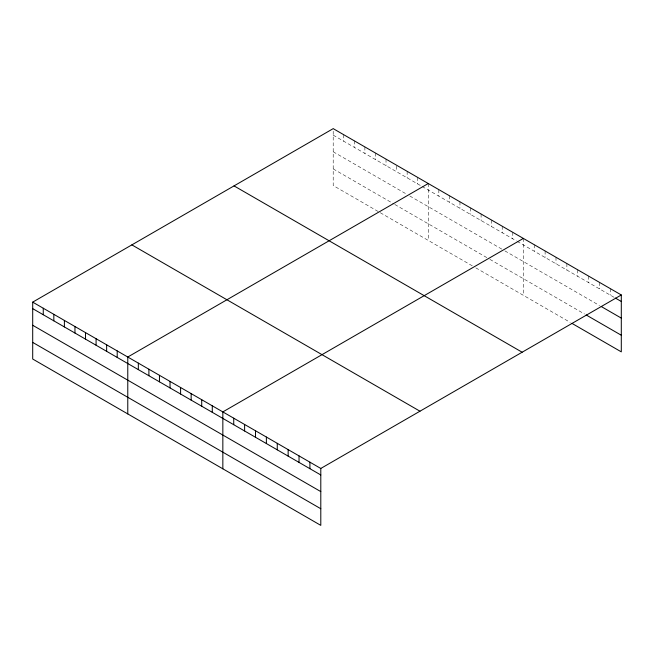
<?xml version="1.0" encoding="UTF-8"?>
<svg xmlns="http://www.w3.org/2000/svg" width="654" height="654" viewBox="0 0 654 654"><rect width="100%" height="100%" fill="white"/><g stroke="black" fill="none" stroke-linecap="round" stroke-linejoin="round"><path stroke-width="0.49" stroke-dasharray="3.27 2.45" d="M333.205 135.149L421.233 185.973M422.116 186.48L516.3 240.86M517.183 241.367L614.605 297.611M333.205 151.777L407.148 194.467M409.788 195.996L502.223 249.354M504.863 250.883L599.53 305.541M333.205 168.912L393.945 203.974M394.82 204.489L489.012 258.87M489.895 259.376L584.463 313.977M472.286 265.843L333.205 185.54L333.205 128.634M475.81 267.87L570.231 322.389M610.419 288.684L610.419 295.191M599.53 282.397L599.53 288.913M588.649 276.119L588.649 282.626M577.768 269.832L577.768 276.34M566.879 263.546L566.879 270.061M555.998 257.267L555.998 263.775M545.117 250.981L545.117 257.488M534.228 244.694L534.228 251.21M523.347 238.416L523.347 295.322M512.785 232.317L512.785 238.824M502.223 226.219L502.223 232.726M491.653 220.12L491.653 226.627M481.091 214.022L481.091 220.529M470.528 207.923L470.528 214.43M459.966 201.824L459.966 208.332M449.404 195.726L449.404 202.233M438.834 189.627L438.834 196.135M428.272 183.521L428.272 240.427M417.71 177.422L417.71 183.938M407.148 171.323L407.148 177.839M396.586 166.157L396.586 171.74M386.024 159.126L386.024 165.642M375.453 153.028L375.453 159.543M364.891 146.929L364.891 153.445M354.329 140.831L354.329 147.346M343.767 134.732L343.767 141.248"/><path stroke-width="0.98" d="M32.7 302.132L320.795 468.46L320.795 525.366L32.7 359.03L32.7 302.132L333.205 128.634L621.3 294.97L621.3 351.868L571.907 323.354M428.272 183.521L127.775 357.019L127.775 413.925M523.347 238.416L222.842 411.906L222.842 468.812M320.795 468.46L621.3 294.97M615.439 298.093L621.3 301.478M601.206 306.505L621.3 318.106M586.139 314.942L621.3 335.24M234.034 185.891L522.137 352.22M131.863 244.874L419.966 411.211M32.7 308.639L320.795 474.968M32.7 325.267L320.795 491.604M32.7 342.402L320.795 508.738M309.914 462.174L309.914 468.689M299.033 455.895L299.033 462.403M288.144 449.609L288.144 456.116M277.263 443.322L277.263 449.838M266.382 437.044L266.382 443.551M255.493 430.757L255.493 437.273M244.612 424.471L244.612 430.986M233.731 418.192L233.731 424.699M212.28 405.807L212.28 412.322M201.718 399.708L201.718 406.224M191.156 393.61L191.156 400.125M180.594 387.511L180.594 394.019M170.024 381.413L170.024 387.92M159.462 375.314L159.462 381.822M148.899 369.216L148.899 375.723M138.337 363.117L138.337 369.624M117.205 350.92L117.205 357.427M106.643 344.822L106.643 351.329M96.081 338.723L96.081 345.23M85.519 332.624L85.519 339.132M74.957 326.526L74.957 333.033M64.394 320.427L64.394 326.935M53.824 314.329L53.824 320.836M43.262 308.23L43.262 314.738"/></g></svg>
